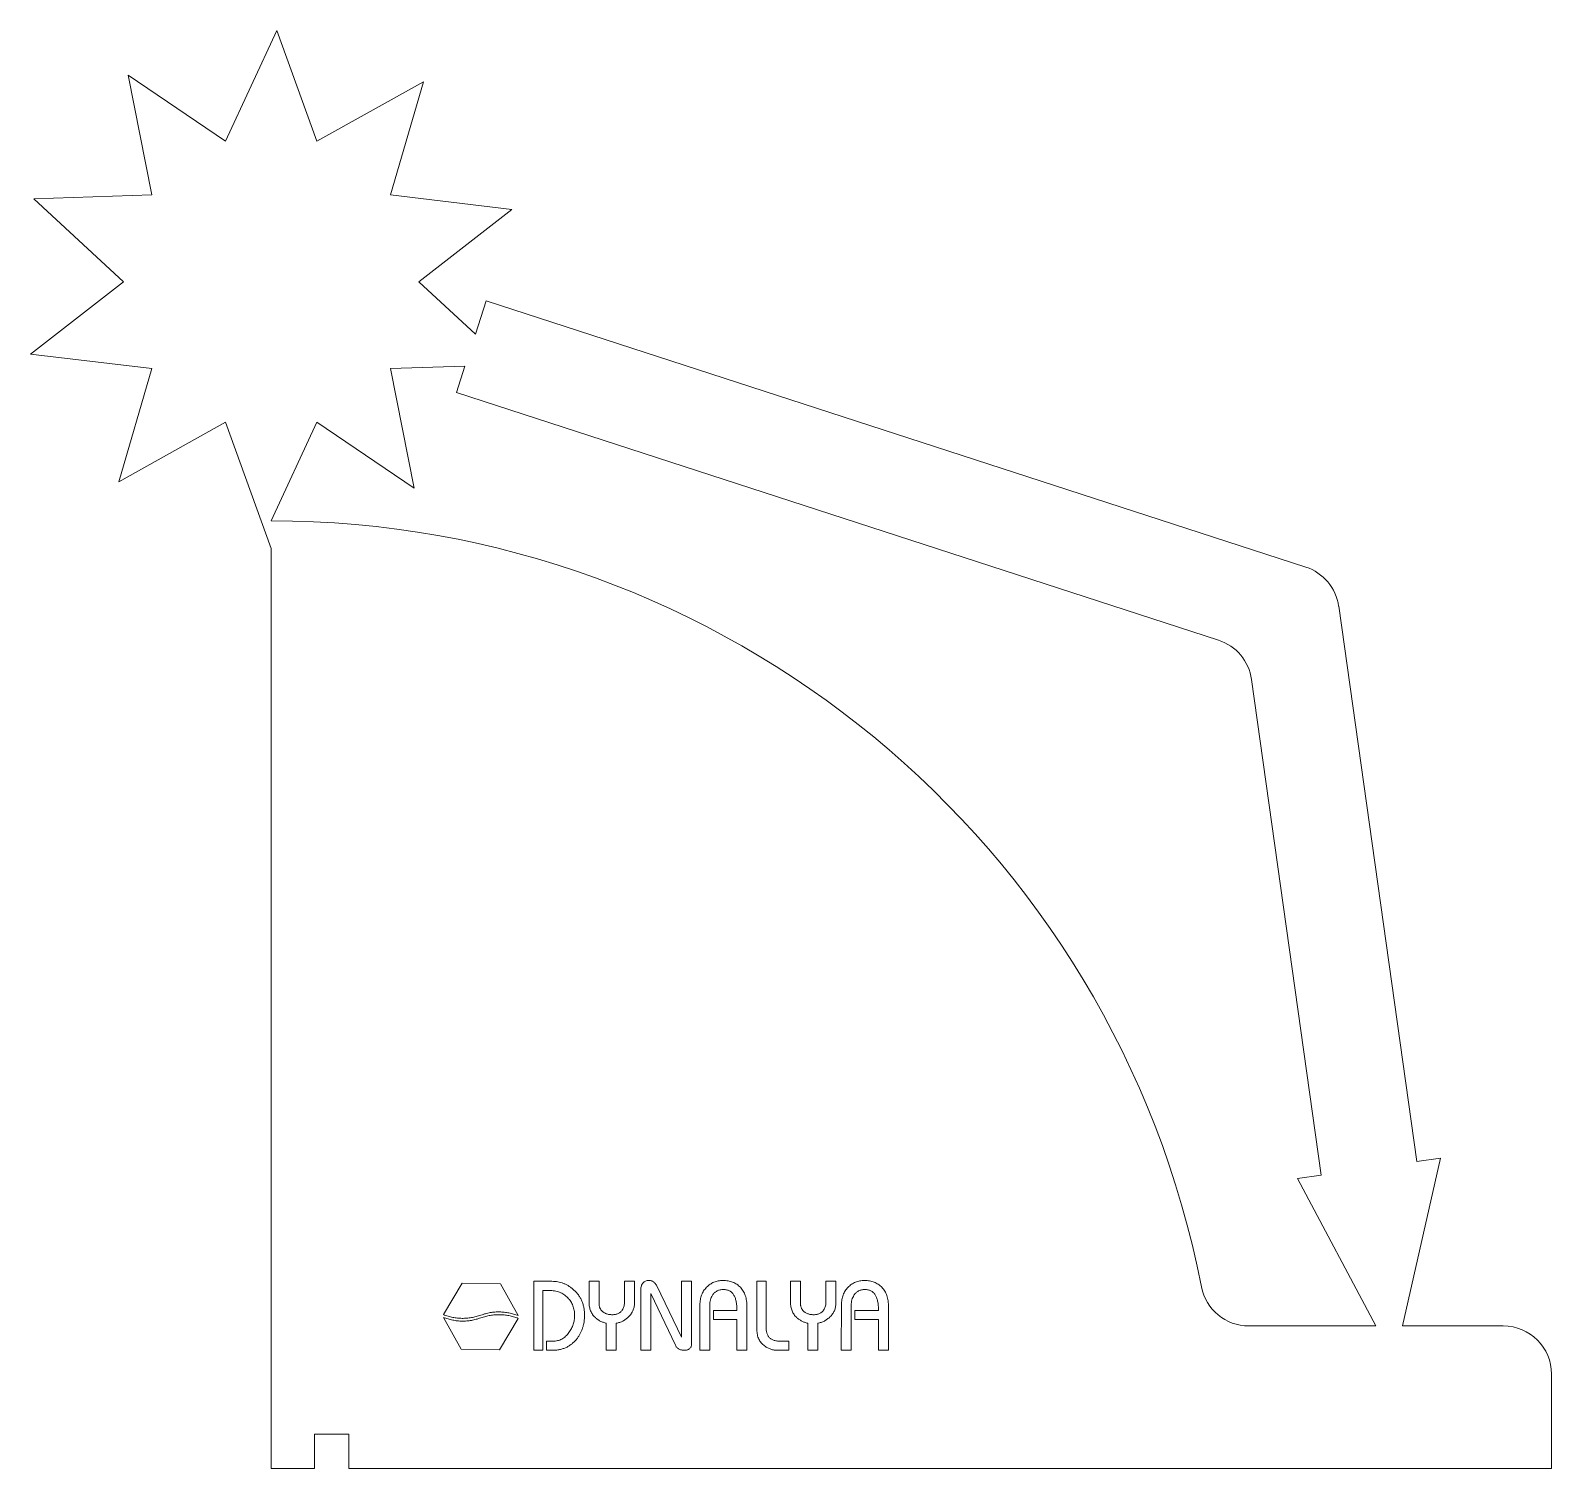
# Model space of a CAD drawing. Header units: millimetres. Extents: x -35 to 186, y 0 to 209.
import ezdxf

# ---------------------------------------------------------------- set-up
doc = ezdxf.new("R2010")
doc.units = ezdxf.units.MM

msp = doc.modelspace()

# ---------------------------------------------------------------- linework, layer by layer
at = {"color": 7, "linetype": 'Continuous', "lineweight": 15}
for p, q in [((-6.62, 192.52), (0.81, 208.6)), ((6.62, 192.52), (0.81, 208.6)), ((-6.62, 192.52), (-20.76, 202.12)), ((-17.33, 184.74), (-20.76, 202.12)), ((6.62, 192.52), (22.08, 201.16)), ((17.33, 184.74), (22.08, 201.16)), ((-17.33, 184.74), (-34.41, 184.19)), ((-21.42, 172.15), (-34.41, 184.19)), ((17.33, 184.74), (34.91, 182.64)), ((21.42, 172.15), (34.91, 182.64)), ((-21.42, 172.15), (-34.91, 161.66)), ((21.42, 172.15), (29.62, 164.55)), ((29.62, 164.55), (31.19, 169.38)), ((31.19, 169.38), (150.06, 130.76)), ((-17.33, 159.56), (-34.91, 161.66)), ((-17.33, 159.56), (-22.08, 143.14)), ((17.33, 159.56), (28.11, 159.91)), ((17.33, 159.56), (20.76, 142.19)), ((26.86, 156.06), (28.11, 159.91)), ((26.86, 156.06), (137.41, 120.14)), ((-6.62, 151.78), (-22.08, 143.14)), ((-6.62, 151.78), (0, 133.45)), ((6.62, 151.78), (0, 137.47)), ((6.62, 151.78), (20.76, 142.19)), ((0, 133.45), (0, 0)), ((166.15, 44.52), (154.83, 125.07)), ((152.28, 42.57), (142.18, 114.46)), ((169.59, 45), (164.09, 20.69)), ((166.15, 44.52), (169.59, 45)), ((152.28, 42.57), (148.84, 42.08)), ((148.84, 42.08), (160.2, 20.69)), ((27.7, 26.89), (24.99, 22.33)), ((33.24, 26.82), (27.7, 26.89)), ((35.84, 22.19), (33.24, 26.82)), ((38.08, 17.16), (38.08, 27.16)), ((38.08, 27.16), (40.71, 27.16)), ((46.11, 24.12), (46.11, 27.16)), ((46.11, 27.16), (47.56, 27.16)), ((47.56, 27.16), (47.56, 23.99)), ((51.24, 24.04), (51.24, 27.16)), ((51.24, 27.16), (52.69, 27.16)), ((52.69, 27.16), (52.69, 23.99)), ((55.92, 26.5), (59.53, 19.05)), ((59.53, 19.05), (59.53, 27.16)), ((59.53, 27.16), (60.98, 27.16)), ((60.98, 27.16), (60.98, 18.05)), ((70.45, 20.11), (70.45, 27.16)), ((70.45, 27.16), (71.77, 27.16)), ((71.77, 27.16), (71.77, 20.68)), ((75.32, 24.12), (75.32, 27.16)), ((75.32, 27.16), (76.77, 27.16)), ((76.77, 27.16), (76.77, 23.99)), ((80.45, 24.04), (80.45, 27.16)), ((80.45, 27.16), (81.9, 27.16)), ((81.9, 27.16), (81.9, 23.99)), ((39.4, 25.84), (39.4, 17.16)), ((40.31, 25.84), (39.4, 25.84)), ((53.61, 17.16), (53.61, 25.92)), ((55.06, 25.4), (55.06, 17.16)), ((58.63, 17.91), (55.06, 25.4)), ((62.16, 17.16), (62.19, 23.77)), ((63.61, 23.72), (63.61, 17.16)), ((64.14, 21.63), (64.14, 22.95)), ((64.14, 22.95), (67.56, 22.95)), ((69, 23.46), (69, 17.16)), ((82.69, 17.16), (82.72, 23.77)), ((84.13, 23.72), (84.13, 17.16)), ((84.66, 21.63), (84.66, 22.95)), ((84.66, 22.95), (88.08, 22.95)), ((89.53, 23.46), (89.53, 17.16)), ((24.98, 21.93), (27.58, 17.3)), ((33.12, 17.23), (35.83, 21.79)), ((48.61, 17.16), (48.61, 21.08)), ((50.06, 21.08), (50.06, 17.16)), ((67.56, 21.63), (64.14, 21.63)), ((67.56, 17.16), (67.56, 21.63)), ((77.82, 17.16), (77.82, 21.08)), ((79.27, 21.08), (79.27, 17.16)), ((88.08, 21.63), (84.66, 21.63)), ((88.08, 17.16), (88.08, 21.63)), ((141.79, 20.69), (160.2, 20.69)), ((164.09, 20.69), (178.7, 20.69)), ((39.95, 17.16), (39.95, 18.47)), ((39.95, 18.47), (40.87, 18.47)), ((73.81, 18.47), (75.08, 18.47)), ((75.08, 18.47), (75.08, 17.16)), ((27.58, 17.3), (33.12, 17.23)), ((39.4, 17.16), (38.08, 17.16)), ((40.76, 17.16), (39.95, 17.16)), ((50.06, 17.16), (48.61, 17.16)), ((55.06, 17.16), (53.61, 17.16)), ((63.61, 17.16), (62.16, 17.16)), ((69, 17.16), (67.56, 17.16)), ((75.08, 17.16), (73.47, 17.16)), ((79.27, 17.16), (77.82, 17.16)), ((84.13, 17.16), (82.69, 17.16)), ((89.53, 17.16), (88.08, 17.16)), ((185.7, 13.69), (185.7, 0)), ((6.28, 5), (6.28, 0)), ((11.28, 5), (6.28, 5)), ((11.28, 0), (11.28, 5)), ((0, 0), (6.28, 0)), ((11.28, 0), (185.7, 0))]:
    msp.add_line(p, q, dxfattribs=at)
for centre, radius, start, end in [((0, 0), 137.47, 11.0505, 90), ((147.89, 124.1), 7, 8, 72), ((135.25, 113.49), 7, 8, 72), ((141.79, 27.69), 7, 191.0505, 270), ((178.7, 13.69), 7, 0, 90)]:
    msp.add_arc(centre, radius, start, end, dxfattribs=at)
for points, knots in [([(40.71, 27.16), (40.86, 27.15), (41.15, 27.15), (41.57, 27.09), (41.99, 26.99), (42.39, 26.86), (42.78, 26.69), (43.16, 26.48), (43.52, 26.23), (43.75, 26.04), (43.86, 25.94)], [0, 0, 0, 0, 0.126844, 0.251126, 0.373229, 0.495339, 0.618156, 0.74252, 0.86926, 1, 1, 1, 1]), ([(53.61, 25.92), (53.61, 26.02), (53.62, 26.22), (53.68, 26.5), (53.78, 26.74), (53.93, 26.93), (54.1, 27.09), (54.3, 27.21), (54.52, 27.27), (54.68, 27.28), (54.76, 27.29)], [0, 0, 0, 0, 0.154078, 0.293817, 0.420463, 0.542234, 0.659097, 0.771094, 0.882617, 1, 1, 1, 1]), ([(54.76, 27.29), (54.82, 27.28), (54.94, 27.28), (55.12, 27.24), (55.28, 27.18), (55.44, 27.09), (55.58, 26.98), (55.71, 26.85), (55.82, 26.69), (55.88, 26.57), (55.92, 26.5)], [0, 0, 0, 0, 0.1277232, 0.2480896, 0.3664542, 0.4824439, 0.6027384, 0.7262292, 0.859252, 1, 1, 1, 1]), ([(63.14, 26.29), (63.23, 26.37), (63.39, 26.53), (63.65, 26.73), (63.93, 26.9), (64.22, 27.04), (64.53, 27.15), (64.85, 27.23), (65.19, 27.28), (65.41, 27.28), (65.53, 27.29)], [0, 0, 0, 0, 0.128006, 0.252035, 0.374563, 0.495596, 0.61787, 0.742011, 0.868415, 1, 1, 1, 1]), ([(65.53, 27.29), (65.66, 27.28), (65.9, 27.28), (66.27, 27.23), (66.61, 27.15), (66.93, 27.05), (67.24, 26.9), (67.53, 26.73), (67.8, 26.53), (67.97, 26.37), (68.05, 26.29)], [0, 0, 0, 0, 0.136121, 0.266479, 0.392341, 0.515512, 0.635891, 0.756181, 0.877096, 1, 1, 1, 1]), ([(83.67, 26.29), (83.75, 26.37), (83.91, 26.53), (84.18, 26.73), (84.45, 26.9), (84.75, 27.04), (85.05, 27.15), (85.38, 27.23), (85.71, 27.28), (85.94, 27.28), (86.06, 27.29)], [0, 0, 0, 0, 0.128006, 0.252035, 0.374563, 0.495596, 0.61787, 0.742011, 0.868415, 1, 1, 1, 1]), ([(86.06, 27.29), (86.18, 27.28), (86.43, 27.28), (86.79, 27.23), (87.14, 27.15), (87.46, 27.05), (87.77, 26.9), (88.06, 26.73), (88.33, 26.53), (88.49, 26.37), (88.57, 26.29)], [0, 0, 0, 0, 0.136121, 0.266479, 0.392341, 0.515512, 0.635891, 0.756181, 0.877096, 1, 1, 1, 1]), ([(43.03, 24.77), (42.94, 24.85), (42.76, 25.02), (42.47, 25.24), (42.16, 25.43), (41.83, 25.58), (41.48, 25.7), (41.1, 25.78), (40.72, 25.83), (40.45, 25.84), (40.31, 25.84)], [0, 0, 0, 0, 0.123135, 0.243978, 0.364402, 0.485165, 0.607997, 0.733646, 0.864249, 1, 1, 1, 1]), ([(44, 22.2), (44, 22.33), (44, 22.58), (43.95, 22.94), (43.87, 23.29), (43.76, 23.62), (43.63, 23.93), (43.46, 24.23), (43.26, 24.51), (43.1, 24.68), (43.03, 24.77)], [0, 0, 0, 0, 0.135121, 0.265393, 0.390949, 0.513739, 0.634978, 0.755564, 0.876893, 1, 1, 1, 1]), ([(43.86, 25.94), (43.99, 25.82), (44.24, 25.59), (44.56, 25.19), (44.84, 24.76), (45.06, 24.31), (45.24, 23.82), (45.36, 23.31), (45.44, 22.77), (45.45, 22.41), (45.45, 22.22)], [0, 0, 0, 0, 0.125182, 0.247146, 0.367459, 0.488196, 0.610455, 0.735568, 0.86513, 1, 1, 1, 1]), ([(62.19, 23.77), (62.19, 23.89), (62.2, 24.14), (62.24, 24.5), (62.32, 24.84), (62.42, 25.17), (62.56, 25.48), (62.72, 25.77), (62.92, 26.04), (63.07, 26.21), (63.14, 26.29)], [0, 0, 0, 0, 0.135229, 0.266183, 0.391571, 0.514841, 0.635536, 0.756547, 0.876863, 1, 1, 1, 1]), ([(64, 25.14), (63.94, 25.03), (63.82, 24.82), (63.7, 24.47), (63.62, 24.1), (63.61, 23.85), (63.61, 23.72)], [0, 0, 0, 0, 0.244177, 0.48873, 0.739006, 1, 1, 1, 1]), ([(65.6, 25.97), (65.52, 25.97), (65.35, 25.97), (65.11, 25.93), (64.88, 25.86), (64.67, 25.77), (64.47, 25.65), (64.3, 25.5), (64.14, 25.34), (64.05, 25.21), (64, 25.14)], [0, 0, 0, 0, 0.137209, 0.26614, 0.39075, 0.510583, 0.630159, 0.749932, 0.872286, 1, 1, 1, 1]), ([(67.56, 22.95), (67.55, 23.07), (67.55, 23.3), (67.53, 23.65), (67.49, 23.97), (67.44, 24.26), (67.37, 24.54), (67.29, 24.79), (67.19, 25.01), (67.07, 25.21), (66.94, 25.39), (66.8, 25.55), (66.64, 25.68), (66.46, 25.79), (66.27, 25.87), (66.06, 25.93), (65.84, 25.96), (65.68, 25.97), (65.6, 25.97)], [0, 0, 0, 0, 0.089826, 0.174263, 0.252988, 0.326813, 0.395583, 0.459878, 0.520171, 0.576868, 0.630653, 0.682757, 0.733342, 0.783614, 0.834227, 0.887242, 0.941902, 1, 1, 1, 1]), ([(68.05, 26.29), (68.12, 26.21), (68.28, 26.03), (68.47, 25.74), (68.64, 25.42), (68.77, 25.08), (68.88, 24.71), (68.95, 24.31), (69, 23.89), (69, 23.61), (69, 23.46)], [0, 0, 0, 0, 0.113163, 0.226712, 0.3424, 0.462099, 0.586813, 0.717706, 0.855191, 1, 1, 1, 1]), ([(82.72, 23.77), (82.72, 23.89), (82.72, 24.14), (82.77, 24.5), (82.84, 24.84), (82.95, 25.17), (83.08, 25.48), (83.25, 25.77), (83.44, 26.04), (83.59, 26.21), (83.67, 26.29)], [0, 0, 0, 0, 0.135229, 0.266183, 0.391571, 0.514841, 0.635536, 0.756547, 0.876863, 1, 1, 1, 1]), ([(84.53, 25.14), (84.47, 25.03), (84.35, 24.82), (84.22, 24.47), (84.15, 24.1), (84.14, 23.85), (84.13, 23.72)], [0, 0, 0, 0, 0.244177, 0.48873, 0.739006, 1, 1, 1, 1]), ([(86.13, 25.97), (86.04, 25.97), (85.88, 25.97), (85.63, 25.93), (85.41, 25.86), (85.2, 25.77), (85, 25.65), (84.83, 25.5), (84.66, 25.34), (84.58, 25.21), (84.53, 25.14)], [0, 0, 0, 0, 0.137209, 0.26614, 0.39075, 0.510583, 0.630159, 0.749932, 0.872286, 1, 1, 1, 1]), ([(88.08, 22.95), (88.08, 23.07), (88.08, 23.3), (88.05, 23.65), (88.02, 23.97), (87.97, 24.26), (87.89, 24.54), (87.82, 24.79), (87.71, 25.01), (87.6, 25.21), (87.47, 25.39), (87.32, 25.55), (87.16, 25.68), (86.99, 25.79), (86.79, 25.87), (86.59, 25.93), (86.36, 25.96), (86.21, 25.97), (86.13, 25.97)], [0, 0, 0, 0, 0.089826, 0.174263, 0.252988, 0.326813, 0.395583, 0.459878, 0.520171, 0.576868, 0.630653, 0.682757, 0.733342, 0.783614, 0.834227, 0.887242, 0.941902, 1, 1, 1, 1]), ([(88.57, 26.29), (88.65, 26.21), (88.8, 26.03), (89, 25.74), (89.16, 25.42), (89.3, 25.08), (89.4, 24.71), (89.48, 24.31), (89.52, 23.89), (89.53, 23.61), (89.53, 23.46)], [0, 0, 0, 0, 0.113163, 0.226712, 0.3424, 0.462099, 0.586813, 0.717706, 0.855191, 1, 1, 1, 1]), ([(43.19, 19.75), (43.26, 19.84), (43.38, 20.03), (43.55, 20.32), (43.69, 20.62), (43.81, 20.93), (43.89, 21.24), (43.96, 21.55), (44, 21.87), (44, 22.09), (44, 22.2)], [0, 0, 0, 0, 0.130592, 0.2576, 0.383071, 0.507044, 0.629294, 0.751444, 0.875343, 1, 1, 1, 1]), ([(45.45, 22.22), (45.45, 22.06), (45.44, 21.75), (45.39, 21.28), (45.3, 20.84), (45.18, 20.41), (45.02, 19.99), (44.83, 19.59), (44.61, 19.2), (44.43, 18.96), (44.34, 18.84)], [0, 0, 0, 0, 0.1312697, 0.2593394, 0.3848666, 0.5082022, 0.630243, 0.7524264, 0.8753534, 1, 1, 1, 1]), ([(47.02, 21.89), (46.95, 21.96), (46.8, 22.1), (46.62, 22.34), (46.46, 22.6), (46.33, 22.87), (46.23, 23.16), (46.16, 23.46), (46.12, 23.79), (46.11, 24.01), (46.11, 24.12)], [0, 0, 0, 0, 0.123621, 0.244605, 0.364829, 0.484901, 0.607788, 0.733597, 0.864006, 1, 1, 1, 1]), ([(47.56, 23.99), (47.56, 23.93), (47.56, 23.82), (47.58, 23.66), (47.61, 23.51), (47.66, 23.36), (47.72, 23.22), (47.79, 23.09), (47.87, 22.97), (47.94, 22.89), (47.97, 22.86)], [0, 0, 0, 0, 0.136552, 0.267419, 0.393071, 0.516769, 0.638264, 0.757399, 0.878334, 1, 1, 1, 1]), ([(47.97, 22.86), (48.01, 22.81), (48.1, 22.73), (48.26, 22.62), (48.42, 22.52), (48.61, 22.45), (48.81, 22.39), (49.02, 22.35), (49.25, 22.32), (49.41, 22.32), (49.49, 22.32)], [0, 0, 0, 0, 0.111603, 0.225361, 0.340426, 0.459645, 0.582989, 0.714742, 0.853384, 1, 1, 1, 1]), ([(49.49, 22.32), (49.56, 22.32), (49.72, 22.32), (49.94, 22.35), (50.14, 22.41), (50.33, 22.48), (50.5, 22.57), (50.65, 22.68), (50.79, 22.82), (50.87, 22.92), (50.91, 22.98)], [0, 0, 0, 0, 0.143513, 0.278154, 0.405354, 0.527975, 0.645613, 0.762584, 0.879986, 1, 1, 1, 1]), ([(50.91, 22.98), (50.96, 23.06), (51.06, 23.21), (51.17, 23.48), (51.23, 23.76), (51.24, 23.95), (51.24, 24.04)], [0, 0, 0, 0, 0.248192, 0.494086, 0.74249, 1, 1, 1, 1]), ([(52.69, 23.99), (52.69, 23.89), (52.68, 23.7), (52.64, 23.42), (52.57, 23.16), (52.48, 22.9), (52.36, 22.66), (52.21, 22.43), (52.04, 22.2), (51.91, 22.06), (51.84, 22)], [0, 0, 0, 0, 0.129503, 0.254714, 0.377546, 0.499145, 0.620659, 0.743994, 0.869875, 1, 1, 1, 1]), ([(76.23, 21.89), (76.16, 21.96), (76.01, 22.1), (75.83, 22.34), (75.67, 22.6), (75.54, 22.87), (75.44, 23.16), (75.37, 23.46), (75.33, 23.79), (75.32, 24.01), (75.32, 24.12)], [0, 0, 0, 0, 0.123621, 0.244605, 0.364829, 0.484901, 0.607788, 0.733597, 0.864006, 1, 1, 1, 1]), ([(76.77, 23.99), (76.77, 23.93), (76.77, 23.82), (76.79, 23.66), (76.82, 23.51), (76.87, 23.36), (76.93, 23.22), (77, 23.09), (77.08, 22.97), (77.15, 22.89), (77.18, 22.86)], [0, 0, 0, 0, 0.136552, 0.267419, 0.393071, 0.516769, 0.638264, 0.757399, 0.878334, 1, 1, 1, 1]), ([(77.18, 22.86), (77.22, 22.81), (77.31, 22.73), (77.47, 22.62), (77.63, 22.52), (77.82, 22.45), (78.02, 22.39), (78.23, 22.35), (78.46, 22.32), (78.62, 22.32), (78.7, 22.32)], [0, 0, 0, 0, 0.111603, 0.225361, 0.340426, 0.459645, 0.582989, 0.714742, 0.853384, 1, 1, 1, 1]), ([(78.7, 22.32), (78.78, 22.32), (78.93, 22.32), (79.15, 22.35), (79.35, 22.41), (79.54, 22.48), (79.71, 22.57), (79.86, 22.68), (80, 22.82), (80.08, 22.92), (80.12, 22.98)], [0, 0, 0, 0, 0.143513, 0.278154, 0.405354, 0.527975, 0.645613, 0.762584, 0.879986, 1, 1, 1, 1]), ([(80.12, 22.98), (80.17, 23.06), (80.27, 23.21), (80.38, 23.48), (80.44, 23.76), (80.45, 23.95), (80.45, 24.04)], [0, 0, 0, 0, 0.248192, 0.494086, 0.74249, 1, 1, 1, 1]), ([(81.9, 23.99), (81.9, 23.89), (81.89, 23.7), (81.85, 23.42), (81.78, 23.16), (81.69, 22.9), (81.57, 22.66), (81.43, 22.43), (81.25, 22.2), (81.12, 22.06), (81.05, 22)], [0, 0, 0, 0, 0.129503, 0.254714, 0.377546, 0.499145, 0.620659, 0.743994, 0.869875, 1, 1, 1, 1]), ([(48.61, 21.08), (48.45, 21.12), (48.15, 21.2), (47.74, 21.39), (47.35, 21.61), (47.13, 21.8), (47.02, 21.89)], [0, 0, 0, 0, 0.2654804, 0.5190621, 0.761722, 1, 1, 1, 1]), ([(51.84, 22), (51.78, 21.94), (51.65, 21.82), (51.45, 21.67), (51.24, 21.53), (51.02, 21.4), (50.79, 21.3), (50.56, 21.21), (50.31, 21.13), (50.14, 21.09), (50.06, 21.08)], [0, 0, 0, 0, 0.126457, 0.251519, 0.374585, 0.497415, 0.621025, 0.746136, 0.871806, 1, 1, 1, 1]), ([(71.57, 17.78), (71.48, 17.85), (71.3, 17.99), (71.08, 18.23), (70.88, 18.49), (70.72, 18.77), (70.6, 19.07), (70.51, 19.4), (70.46, 19.75), (70.45, 19.99), (70.45, 20.11)], [0, 0, 0, 0, 0.126201, 0.247974, 0.368264, 0.487854, 0.608351, 0.73365, 0.86362, 1, 1, 1, 1]), ([(71.77, 20.68), (71.77, 20.6), (71.77, 20.43), (71.79, 20.18), (71.82, 19.95), (71.87, 19.74), (71.93, 19.54), (72.01, 19.37), (72.09, 19.21), (72.17, 19.11), (72.2, 19.07)], [0, 0, 0, 0, 0.154204, 0.299232, 0.435668, 0.5616, 0.680078, 0.792835, 0.899054, 1, 1, 1, 1]), ([(77.82, 21.08), (77.67, 21.12), (77.37, 21.2), (76.95, 21.39), (76.56, 21.61), (76.34, 21.8), (76.23, 21.89)], [0, 0, 0, 0, 0.26548, 0.519062, 0.761722, 1, 1, 1, 1]), ([(81.05, 22), (80.99, 21.94), (80.86, 21.82), (80.66, 21.67), (80.45, 21.53), (80.23, 21.4), (80, 21.3), (79.77, 21.21), (79.52, 21.13), (79.35, 21.09), (79.27, 21.08)], [0, 0, 0, 0, 0.126457, 0.251519, 0.374585, 0.497415, 0.621025, 0.746136, 0.871806, 1, 1, 1, 1]), ([(44.34, 18.84), (44.29, 18.77), (44.18, 18.64), (44, 18.45), (43.82, 18.27), (43.64, 18.1), (43.44, 17.95), (43.23, 17.81), (43.02, 17.69), (42.8, 17.57), (42.57, 17.48), (42.34, 17.39), (42.09, 17.32), (41.84, 17.26), (41.58, 17.21), (41.31, 17.18), (41.04, 17.16), (40.85, 17.16), (40.76, 17.16)], [0, 0, 0, 0, 0.063624, 0.126602, 0.188458, 0.249023, 0.309308, 0.369343, 0.429611, 0.489075, 0.549525, 0.610723, 0.672246, 0.734928, 0.798863, 0.864335, 0.931503, 1, 1, 1, 1]), ([(40.87, 18.47), (40.98, 18.48), (41.21, 18.48), (41.54, 18.55), (41.85, 18.64), (42.15, 18.79), (42.44, 18.97), (42.71, 19.19), (42.97, 19.45), (43.12, 19.65), (43.19, 19.75)], [0, 0, 0, 0, 0.124433, 0.244644, 0.3632, 0.483308, 0.604015, 0.72982, 0.861307, 1, 1, 1, 1]), ([(59.1, 17.38), (59.05, 17.41), (58.94, 17.47), (58.81, 17.6), (58.7, 17.74), (58.66, 17.85), (58.63, 17.91)], [0, 0, 0, 0, 0.263627, 0.511694, 0.754413, 1, 1, 1, 1]), ([(60.98, 18.05), (60.97, 17.98), (60.97, 17.85), (60.91, 17.67), (60.81, 17.51), (60.72, 17.43), (60.68, 17.39)], [0, 0, 0, 0, 0.2735485, 0.5217299, 0.759119, 1, 1, 1, 1]), ([(73.47, 17.16), (73.38, 17.16), (73.22, 17.16), (72.96, 17.19), (72.72, 17.24), (72.48, 17.31), (72.24, 17.4), (72.01, 17.51), (71.79, 17.63), (71.64, 17.73), (71.57, 17.78)], [0, 0, 0, 0, 0.126416, 0.250509, 0.373182, 0.496025, 0.619147, 0.744358, 0.871076, 1, 1, 1, 1]), ([(72.2, 19.07), (72.24, 19.02), (72.33, 18.92), (72.49, 18.8), (72.66, 18.7), (72.85, 18.61), (73.07, 18.55), (73.3, 18.5), (73.55, 18.48), (73.72, 18.47), (73.81, 18.47)], [0, 0, 0, 0, 0.108882, 0.218621, 0.331769, 0.449409, 0.573911, 0.706252, 0.848262, 1, 1, 1, 1]), ([(59.91, 17.16), (59.84, 17.16), (59.7, 17.16), (59.49, 17.21), (59.29, 17.27), (59.16, 17.34), (59.1, 17.38)], [0, 0, 0, 0, 0.254263, 0.500667, 0.748229, 1, 1, 1, 1]), ([(60.68, 17.39), (60.62, 17.35), (60.51, 17.28), (60.33, 17.21), (60.13, 17.16), (59.99, 17.16), (59.91, 17.16)], [0, 0, 0, 0, 0.241235, 0.481243, 0.733311, 1, 1, 1, 1])]:
    msp.add_open_spline(points, degree=3, knots=knots, dxfattribs=at)
for points in [[(24.99, 22.33), (27.69, 21.29), (30.41, 22.26)], [(30.41, 22.26), (33.14, 23.22), (35.84, 22.19)], [(35.83, 21.79), (33.13, 22.82), (30.41, 21.86)], [(30.41, 21.86), (27.68, 20.89), (24.98, 21.93)]]:
    msp.add_open_spline(points, degree=2, dxfattribs=at)

doc.saveas('drawing.dxf')
